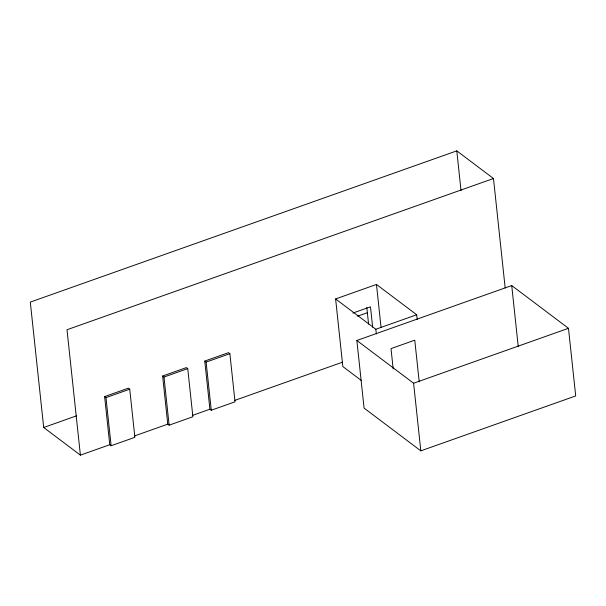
<?xml version="1.0" encoding="UTF-8"?>
<svg xmlns="http://www.w3.org/2000/svg" width="606" height="606" viewBox="0 0 606 606"><rect width="100%" height="100%" fill="white"/><g stroke="black" fill="none" stroke-linecap="round" stroke-linejoin="round"><path stroke-width="0.91" d="M505.177 287.994L493.481 178.512L456.78 150.864L30.3 302.099L43.7 427.488L80.401 455.136L109.769 444.721L111.125 445.743L134.873 437.32L129.729 389.188L128.374 388.166L104.626 396.589L109.769 444.721M493.481 178.512L67.001 329.747L80.401 455.136M361.464 380.598L342.837 366.569L335.61 298.947L376.47 284.456L416.693 314.756L417.193 319.453M162.628 376.015L186.383 367.6L187.739 368.615L192.882 416.746L169.127 425.17L167.771 424.155L162.628 376.015L163.984 377.038L169.127 425.17M204.767 361.078L228.523 352.654L229.871 353.677L235.022 401.808L211.267 410.232L209.911 409.209L204.767 361.078L206.123 362.1L211.267 410.232M104.626 396.589L105.974 397.612L129.729 389.188M163.984 377.038L187.739 368.615M206.123 362.1L229.871 353.677M352.881 313.052L370.471 306.818L372.652 327.179M43.7 427.488L76.659 415.799M357.555 316.188L367.236 312.757M335.61 298.947L375.834 329.247L416.693 314.756M356.858 340.481L511.729 285.562L568.473 328.308L575.7 395.93L420.829 450.849L364.085 408.103L356.858 340.481L413.603 383.227L420.829 450.849M134.396 435.987L167.771 424.155M192.405 415.421L209.911 409.209M234.552 400.468L342.451 362.206M413.603 383.227L568.473 328.308M511.729 285.562L518.251 346.609M456.78 150.864L461.03 190.632M419.216 381.833L414.762 340.178L391.006 348.601L393.188 368.963M376.47 284.456L381.083 327.664M375.834 329.247L376.341 333.944M366.804 307.454L368.584 324.119M105.974 397.612L111.125 445.743"/></g></svg>
